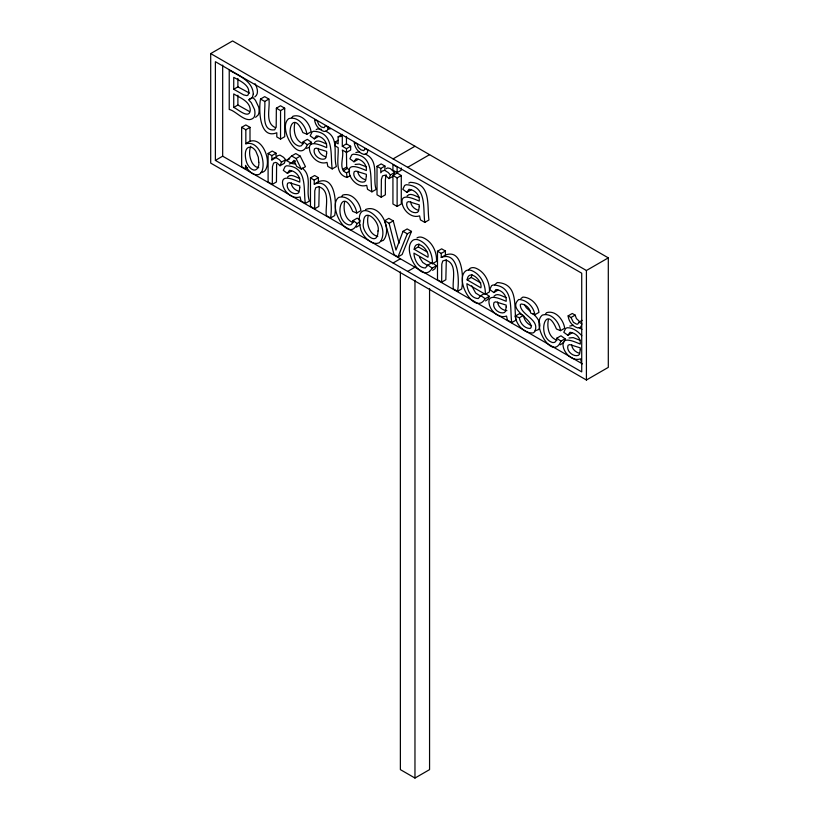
<?xml version="1.0" encoding="UTF-8"?>
<svg xmlns="http://www.w3.org/2000/svg" width="819" height="819" viewBox="0 0 819 819"><rect width="100%" height="100%" fill="white"/><g stroke="black" fill="none" stroke-linecap="round" stroke-linejoin="round"><path stroke-width="1.23" d="M432.074 262.633L427.907 265.028L425.327 267.997C418.079 267.864 414.158 259.541 413.943 253.132L432.35 263.759C432.872 254.166 427.938 243.734 418.714 239.998A14.824 8.559 60 0 0 412.827 240.325C400.962 249.437 422.082 285.544 432.237 268.141L436.394 265.745L432.934 263.257M483.978 293.796L480.855 295.598L478.276 298.566C471.027 298.433 467.106 290.11 466.891 283.691L485.298 294.318C485.821 284.725 480.876 274.304 471.652 270.567A14.824 8.559 60 0 0 465.776 270.894C453.9 280.006 475.03 316.103 485.176 298.71L489.332 296.314L485.882 293.816M276.617 164.199L276.443 181.961L272.287 184.357L268.1 181.941L268.1 153.44L272.256 151.044L276.023 153.214L276.023 157.535L277.416 155.825L279.965 155.088L283.507 157.279L285.667 159.695L284.234 163.35L280.067 165.745L277.006 162.93L275.706 162.418L273.607 163.053L272.461 166.605L272.287 184.357M294.768 123.331C293.171 130.825 295.116 141.206 303.419 143.745M344.615 202.139C343.018 209.623 344.963 220.014 353.265 222.543M548.372 319.779C546.775 327.262 548.72 337.643 557.022 340.182M319.297 186.537L318.816 206.419L314.66 208.825L310.473 206.408L310.473 177.907L314.629 175.501L318.396 177.682L318.396 181.726L314.24 184.132L314.24 180.078L318.396 177.682M368.161 215.878C366.339 223.577 369.154 234.429 377.774 236.445M446.314 259.869L445.833 279.75L441.666 282.156L437.489 279.74L437.489 251.238L441.646 248.833L445.413 251.013L445.413 255.057L441.246 257.463L441.246 253.409L445.413 251.013M414.179 249.293C415.745 237.469 429.914 250.092 427.958 257.248L414.179 249.293L418.335 246.888L418.98 243.908M467.117 279.863C468.693 268.038 482.852 280.661 480.896 287.817L467.117 279.863L471.273 277.457L471.928 274.478M386.056 174.662L385.36 179.893L385.36 194.82L381.204 197.215L377.016 194.799L377.016 166.298L381.173 163.902L384.94 166.073L384.94 170.393M306.92 134.203L302.856 132.576C291.513 104.975 282.688 141.841 299.263 146.14L301.116 145.905L302.457 144.472L303.204 141.748L307.36 139.343L311.476 142.332L307.32 144.738C299.068 165.448 276.955 127.539 288.81 118.622C297.901 115.878 305.825 125.901 306.92 134.203L311.077 131.798C309.991 123.505 302.057 113.483 292.977 116.226L291.861 117.598M311.005 144.39L311.476 142.332M360.278 221.744L357.166 223.546C348.914 244.246 326.801 206.347 338.656 197.43C347.747 194.687 355.671 204.709 356.767 213.012L360.923 210.606C359.838 202.303 351.904 192.281 342.823 195.035L341.707 196.406M560.524 330.651L556.459 329.023C545.116 301.412 536.291 338.278 552.866 342.588L554.719 342.352L556.06 340.909L556.807 338.186L560.964 335.79L565.079 338.779L560.923 341.175C552.671 361.885 530.558 323.986 542.413 315.069C551.504 312.326 559.428 322.348 560.524 330.651L564.68 328.245C563.595 319.942 555.661 309.92 546.58 312.663L545.464 314.046M564.608 340.827L565.079 338.779M360.288 220.393L357.207 218.151L353.05 220.546L352.303 223.27L350.962 224.713L349.109 224.949C332.524 220.639 341.359 183.773 352.702 211.384L356.767 213.012M380.886 241.062C392.311 219.502 350.44 190.786 360.984 230.241A14.67 8.466 60 0 0 366.073 238.196C369.42 241.421 374.334 244.912 379.125 242.844L380.886 241.062L383.282 240.448C392.721 229.699 380.374 203.296 365.489 209.551M582.125 320.352L579.002 322.154L577.712 324.16L576.515 324.119L573.402 322.317L570.986 317.526L568.13 315.868L572.286 313.472L575.143 315.12L576.433 318.591L579.023 320.987M436.394 265.745L434.93 268.786L432.606 270.342M489.332 296.314L487.878 299.355L485.544 300.911M384.684 220.751L394.072 254.668L397.973 256.931L402.129 254.525L411.476 231.419L407.176 228.931L403.02 231.337L395.976 250.082L389.097 223.3L384.684 220.751L388.841 218.345L393.253 220.895L399.078 243.243M280.067 165.745L281.511 162.101L285.667 159.695M381.204 197.215L381.378 179.453L382.524 175.911L384.623 175.276L385.923 175.788L388.984 178.603L390.428 174.959L394.584 172.553L390.284 168.519L387.602 167.926L386.333 168.673M394.584 172.553L393.151 176.208L388.984 178.603M397.973 256.931L407.319 233.814L411.476 231.419M305.313 203.429C303.204 189.179 307.934 166.779 286.701 165.766L285.135 166.513L283.302 170.352L287.397 173.352L289.476 170.332C295.168 170.751 300.583 176.177 299.754 182.135C293.417 179.504 279.34 172.86 283.128 186.353C285.329 193.028 292.833 199.427 300.102 196.908L300.942 200.901L305.313 203.429L309.469 201.024C305.405 190.54 312.797 175.89 302.211 168.12M332.207 168.929C330.098 154.678 334.838 132.279 313.595 131.265L312.039 132.013L310.196 135.852L314.291 138.861L316.369 135.831C322.072 136.251 327.477 141.677 326.658 147.635C320.311 145.014 306.234 138.36 310.022 151.863C312.223 158.528 319.738 164.926 327.006 162.408L327.835 166.411L332.207 168.929L336.363 166.533C332.77 154.832 339.998 137.459 325.491 131.101M371.908 191.851C369.789 177.6 374.529 155.2 353.296 154.187L351.73 154.934L349.897 158.773L353.982 161.773L356.07 158.753C361.763 159.173 367.178 164.599 366.349 170.557C360.012 167.926 345.935 161.282 349.723 174.775C351.924 181.449 359.428 187.848 366.697 185.329L367.536 189.322L371.908 191.851L376.064 189.445C372.461 177.754 379.699 160.37 365.192 154.023M424.805 222.389C422.686 208.139 427.426 185.739 406.193 184.725L404.627 185.473L402.794 189.312L406.879 192.322L408.968 189.291C414.66 189.711 420.075 195.137 419.246 201.095C412.909 198.464 398.833 191.82 402.62 205.313C404.821 211.988 412.326 218.386 419.594 215.868L420.434 219.871L424.805 222.389L428.961 219.983C426.853 205.733 431.582 183.343 410.35 182.33L408.783 183.077M511.742 322.604C509.633 308.353 514.363 285.964 493.13 284.951L491.574 285.698L489.731 289.537L493.826 292.537L495.904 289.517C501.607 289.936 507.012 295.352 506.183 301.31C499.846 298.689 485.769 292.045 489.557 305.538C491.758 312.203 499.273 318.601 506.541 316.083L507.37 320.086L511.742 322.604L515.898 320.209C513.789 305.958 518.529 283.558 497.287 282.545L494.625 284.817M581.787 335.729C578.163 331.521 572.983 327.62 567.198 327.713L565.642 328.46L563.8 332.299L567.895 335.299L569.973 332.279C575.675 332.698 581.081 338.114 580.261 344.082C573.924 341.451 559.838 334.807 563.626 348.3C565.827 354.975 573.341 361.374 580.61 358.855L581.439 362.848M250.768 146.243C248.7 151.361 249.519 157.514 251.935 162.377A8.077 4.668 60 0 0 256.204 166.943L258.753 167.731M276.023 153.214L271.867 155.62L271.867 159.94L273.249 158.221L275.808 157.494L279.34 159.685L281.511 162.101M360.125 224.826L356.398 227.201M563.881 342.465L560.165 344.84M291.39 163.35L294.021 160.299L296.57 166.339L301.31 169.072L305.477 166.677L300.245 156.142L295.782 153.562L291.625 155.968L286.599 160.585L291.39 163.35L295.546 160.944M520.843 298.597L522.901 297.092C530.866 297.287 538.063 304.545 538.953 312.367L534.797 314.772L530.712 313.053C530.118 308.374 525.9 304.289 521.201 303.992L520.28 304.658C520.208 315.325 541.011 319.39 534.51 331.93L533.015 332.964C523.986 333.476 516.216 324.754 515.233 316.114L519.389 313.718L522.491 314.936M314.465 142.547C317.762 138.667 322.952 142.895 326.648 143.919M287.561 177.037C290.868 173.157 296.058 177.395 299.754 178.419M407.053 196.007C410.36 192.117 415.55 196.355 419.246 197.379M494 296.222C497.297 292.342 502.487 296.57 506.183 297.604M468.529 269.871L469.932 268.489A14.824 8.559 60 0 1 475.808 268.171C485.043 271.898 489.977 282.33 489.455 291.922L485.298 294.318M314.24 184.132C332.258 177.242 332.34 208.712 330.528 217.987L334.684 215.581C336.496 206.316 336.425 174.836 318.396 181.726M441.246 257.463C459.275 250.573 459.357 282.043 457.545 291.318L461.701 288.912C463.513 279.648 463.431 248.167 445.413 255.057M254.791 96.918C259.285 93.99 257.197 87.5 255.067 83.681M309.285 147.236L306.562 148.403M245.536 168.919L241.656 166.677L241.656 127.334L245.833 129.75L245.833 143.786C258.661 140.162 265.591 160.155 262.275 170.393A15.899 9.183 60 0 1 258.272 174.662C252.395 175.624 247.686 170.239 245.536 165.346L245.536 168.919L247.614 167.711M245.833 143.786C259.357 132.371 270.956 156.572 266.431 167.997A15.899 9.183 60 0 1 262.428 172.266L260.626 172.471M210.698 53.583L232.586 40.95L608.302 257.862L608.302 367.373L586.414 380.016L210.698 163.094L210.698 53.583L586.414 270.505L608.302 257.862M233.732 89.261L243.673 94.891L246.908 95.628L247.993 95.086C251.986 85.964 239.895 80.743 233.732 77.375L233.732 89.261L237.889 86.865L249.56 93.141M233.732 107.432C237.408 108.753 249.324 119.994 250.286 110.227C250.102 101.228 240.049 97.87 233.732 93.909L233.732 107.432L237.889 105.037L249.447 111.517M249.58 99.089L251.658 97.891M260.534 99.048L264.711 101.464C265.919 108.743 260.032 131.859 274.744 129.811L276.187 126.576L276.361 108.18L280.518 105.784L284.705 108.2L284.705 136.701L280.548 139.097L276.802 136.937L276.802 132.75C258.865 140.008 258.691 108.067 260.534 99.048L264.691 96.642L268.878 99.058C270.434 107.852 264.414 123.372 275.788 127.764M264.711 101.464L268.878 99.058M241.656 127.334L245.813 124.928L250 127.344L250 141.38M245.833 129.75L250 127.344M276.361 108.18L280.548 110.596L284.705 108.2M215.387 160.391L581.725 371.898L581.725 273.208L215.387 61.701L215.387 160.391L222.676 156.183L582.411 363.871M271.867 159.94L274.989 158.139M314.291 138.861L318.448 136.456M286.599 160.585L289.721 158.784M291.625 155.968L296.089 158.538L300.245 156.142M350.225 175.675L347.102 177.477C333.783 174.017 338.964 157.176 338.134 147.604L335.063 145.833L335.063 142.076L338.134 143.847L338.134 136.793L342.291 134.388M335.063 142.076L338.186 140.274M287.397 173.352L291.554 170.956M338.134 136.793L342.301 136.292L342.301 146.253L346.457 143.847L350.665 146.284L350.665 150.041L346.498 152.436L342.301 150.01C344.523 156.736 337.653 169.39 346.498 172.86L349.621 171.058M342.301 146.253L346.498 148.679L350.665 146.284M353.982 161.773L358.149 159.377M342.516 169.461L346.672 167.056L346.457 152.375M343.233 170.813L347.399 168.417L348.822 169.584M393.089 158.886L414.967 146.253M377.016 166.298L380.784 168.468L384.94 166.073M397.123 172.614L397.123 167.066L392.936 164.65L392.936 170.209L397.123 172.614L401.279 170.219L401.279 167.997M392.936 175.491L397.102 173.085L401.279 175.501L401.279 204.003L397.123 206.408L392.936 203.992L392.936 175.491L397.123 177.907L401.279 175.501M407.678 167.311L429.565 154.668M406.879 192.322L411.046 189.916M389.097 223.3L393.253 220.895M393.089 262.991L400.378 258.773M407.678 271.417L414.967 267.199M432.35 263.759L436.507 261.353C437.029 251.761 432.094 241.329 422.87 237.602A14.824 8.559 60 0 0 416.984 237.93M493.826 292.537L497.983 290.141M515.233 316.114L519.369 317.752L522.481 315.95M570.986 317.526L575.143 315.12M567.895 335.299L572.051 332.903M400.378 271.867L400.378 769.625L414.967 778.05L429.565 769.625L429.565 288.493M255.6 117.301L258.098 115.08A14.107 8.139 60 0 0 258.691 107.074L255.436 100.287L252.702 97.287M316.195 129.617L317.762 128.87L321.632 129.382M289.302 164.107L290.858 163.36L295.598 164.128M355.886 152.529L359.582 151.791M569.799 326.054L573.495 325.317M355.108 164.455L359.326 164.087L366.349 166.841M569.021 337.981L573.239 337.612L580.251 340.366M535.145 330.794L538.667 329.525C542.188 323.72 537.213 316.994 532.596 313.523M328.214 129.033L330.292 128.88M506.91 310.657C502.375 310.421 497.932 306.675 497.635 302.016M427.692 265.602L422.727 262.459L419.482 257.33M480.64 296.171L475.665 293.028L471.734 285.841M531.592 325.716C527.231 324.099 524.027 319.973 523.525 315.346M325.358 156.726C321.703 155.487 318.304 152.395 318.1 148.331M365.049 179.648C361.394 178.399 357.995 175.307 357.801 171.253M417.956 210.186C414.291 208.947 410.892 205.845 410.698 201.791M298.464 191.226C294.799 189.977 291.4 186.886 291.206 182.832M578.961 353.173C575.307 351.924 571.908 348.833 571.703 344.779M579.002 322.154L581.859 323.802L581.152 326.361L579.739 327.723L577.661 327.876C572.358 326.341 568.621 321.304 568.13 315.868M268.1 153.44L271.867 155.62M310.473 177.907L314.24 180.078M403.02 231.337L407.319 233.814M437.489 251.238L441.246 253.409M418.335 246.888L426.812 251.791M471.273 277.457L480.814 282.964M330.528 217.987L326.341 215.571C325.02 206.879 330.896 190.356 318.724 186.701L315.745 187.653L314.772 190.807L314.66 208.825M457.545 291.318L453.357 288.902C452.037 280.211 457.913 263.687 445.731 260.032L442.762 260.985L441.789 264.138L441.666 282.156M579.094 327.549L581.961 329.412M480.855 295.598L485.176 298.71M427.907 265.028L432.237 268.141M303.204 141.748L307.32 144.738M556.807 338.186L560.923 341.175M353.05 220.546L357.166 223.546M529.934 311.025L526.248 307.657L524.252 304.433M390.428 174.959L388.257 172.533L384.725 170.342L382.166 171.079L380.784 172.799L380.784 168.468M346.672 167.056L347.399 168.417M296.089 158.538L301.31 169.072M519.369 317.752C519.942 323.065 524.467 328.47 530.036 328.491L531.081 327.62C532.473 318.007 507.196 310.084 518.734 299.488C526.709 299.682 533.906 306.941 534.797 314.772M346.498 172.86L347.102 177.477M586.414 270.505L586.414 380.016M414.967 280.282L414.967 778.05M397.123 177.907L397.123 206.408M346.498 148.679L346.498 152.436M346.457 136.384L346.457 143.847M280.548 110.596L280.548 139.097M237.889 78.542L237.889 86.865M237.889 95.199L237.889 105.037M222.676 65.08L222.676 156.183M258.784 162.285C259.562 166.155 256.593 172.338 252.047 169.349A8.077 4.668 60 0 1 247.768 164.783C244.727 160.237 242.977 144.287 252.232 147.604A7.924 4.576 60 0 1 255.856 151.198L258.302 157.156L258.784 162.285M378.009 230.989C377.907 248.546 360.677 231.859 363.482 222.758C363.687 205.518 380.712 222.062 378.009 230.989M299.754 187.684L299.078 192.127L297.952 193.366C292.598 195.332 285.278 188.769 287.623 183.272L289.271 182.657L299.754 185.913L299.754 187.684M326.658 153.194L325.982 157.627L324.846 158.876C319.502 160.841 312.172 154.269 314.527 148.771L316.175 148.157L326.658 151.423L326.658 153.194M366.349 176.105L365.673 180.549L364.547 181.787C359.193 183.753 351.873 177.191 354.217 171.693L355.866 171.079L366.349 174.334L366.349 176.105M419.246 206.644L418.57 211.087L417.444 212.336C412.09 214.302 404.77 207.729 407.115 202.232L408.763 201.617L419.246 204.873L419.246 206.644M506.183 306.869L505.518 311.312L504.381 312.551C499.037 314.516 491.707 307.954 494.052 302.457L495.71 301.832L506.183 305.098L506.183 306.869M580.261 349.631L579.586 354.074L578.449 355.313C573.105 357.279 565.775 350.716 568.13 345.219L569.778 344.604L580.261 347.86L580.261 349.631M253.306 94.093L252.119 98.157L248.536 99.693L251.269 102.682L254.535 109.47A14.107 8.139 60 0 1 253.941 117.475C246.611 124.908 236.22 110.8 229.228 109.47L229.228 70.127C238.708 75.635 252.836 81.05 253.306 94.093M328.255 127.355L327.549 129.914L326.136 131.286L324.058 131.439C318.755 129.893 315.018 124.857 314.527 119.431L317.383 121.079L318.673 124.549L321.263 126.945L324.109 127.713L325.399 125.706L328.255 127.355M367.956 150.276L367.25 152.836L365.827 154.207L363.759 154.351C358.456 152.815 354.719 147.778 354.217 142.352L357.074 144.001L358.364 147.471L360.964 149.867L363.81 150.635L365.1 148.628L367.956 150.276"/></g></svg>
